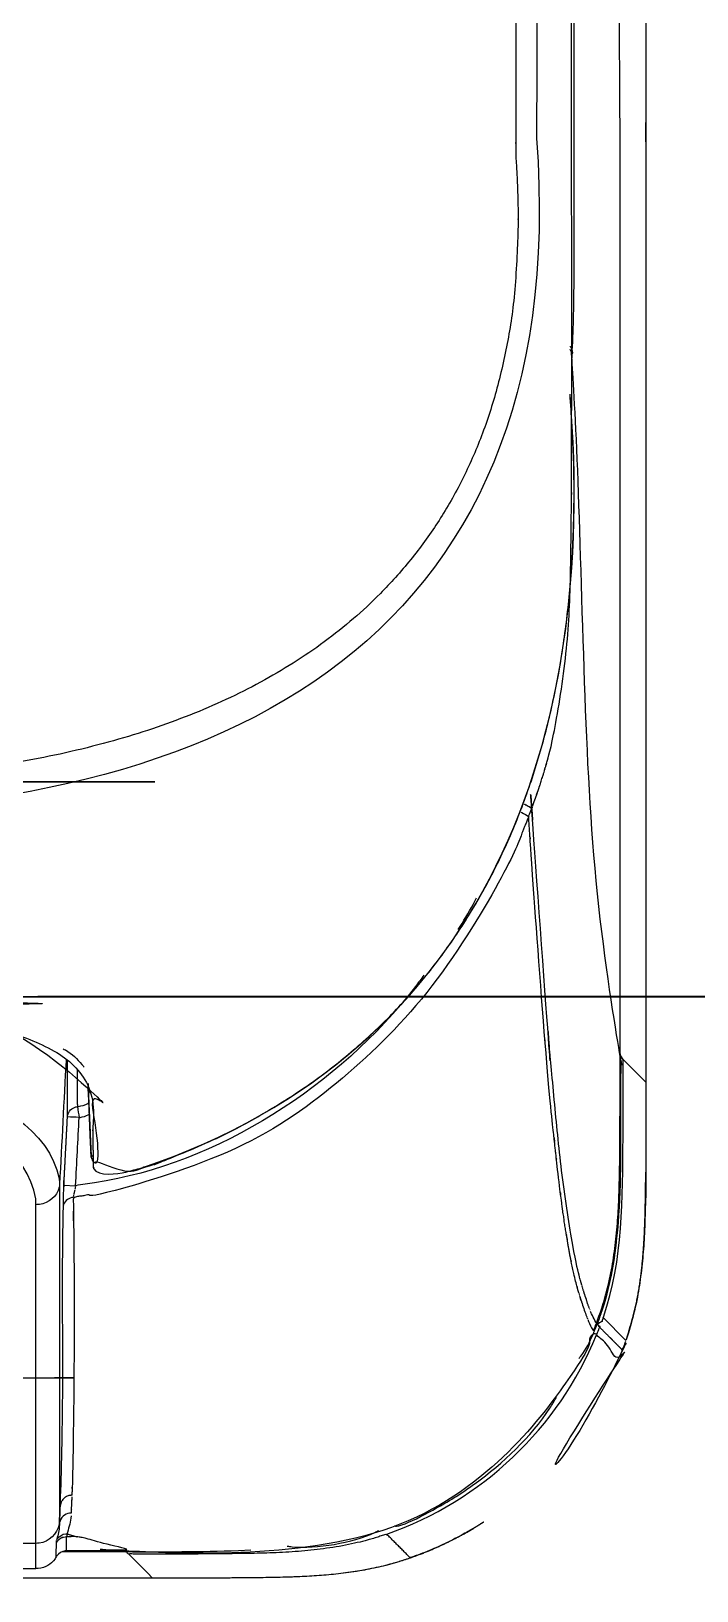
# Model space of a CAD drawing. Header units: millimetres. Extents: x 1291 to 5660, y 748 to 2981.
# Drawn here: x 3750.6 to 3778.9, y 1831.1 to 1897.3 of the extents above; entities that cross this region are included whole.
import ezdxf

# ---------------------------------------------------------------- set-up
doc = ezdxf.new("R2010")
doc.units = ezdxf.units.MM

msp = doc.modelspace()

# ---------------------------------------------------------------- linework, layer by layer
msp.add_line((3751.672, 1832.506), (3751.68, 1833.198))
for points in [[(3773.493, 1914.669), (3773.564, 1914.669), (3773.592, 1914.582), (3773.493, 1914.503), (3773.561, 1914.653), (3773.592, 1914.558), (3773.6, 1914.522, -0.013084), (3773.647, 1911.578), (3773.651, 1911.084), (3773.651, 1887.094), (3773.647, 1886.6, -0.013084), (3773.564, 1883.506), (3773.592, 1883.625), (3773.592, 1883.597)], [(3768.74, 1859.132), (3768.823, 1859.267, 0.022545), (3769.447, 1860.338), (3769.518, 1860.476)], [(3754.612, 1832.728, 0.009279), (3759.406, 1832.771), (3759.939, 1832.799)]]:
    msp.add_lwpolyline(points, format="xyb")
for points in [[(3772.419, 1854.446), (3772.426, 1854.414), (3772.426, 1854.355), (3772.43, 1854.351)], [(3776.71, 1852.656), (3775.746, 1853.624), (3775.651, 1853.77), (3775.639, 1853.79)], [(3753.024, 1852.407), (3753.028, 1852.403)], [(3753.186, 1849.399), (3753.182, 1849.403), (3753.178, 1849.415), (3753.178, 1849.439)], [(3753.194, 1849.372), (3753.186, 1849.38)], [(3753.202, 1849.356), (3753.194, 1849.364)], [(3753.237, 1849.072), (3753.241, 1849.06), (3753.241, 1849.02), (3753.249, 1849.012)], [(3753.261, 1849.028), (3753.253, 1848.992)], [(3751.996, 1848.285), (3752.494, 1848.261), (3752.49, 1848.25), (3752.49, 1848.234), (3752.483, 1848.226)], [(3752.407, 1847.815), (3752.404, 1847.807)], [(3752.415, 1847.854), (3752.411, 1847.843), (3752.411, 1847.835), (3752.407, 1847.823)], [(3752.459, 1848.092), (3752.431, 1847.965), (3752.427, 1847.949), (3752.423, 1847.937), (3752.423, 1847.902), (3752.415, 1847.886)], [(3752.451, 1848.06), (3752.447, 1848.04), (3752.447, 1848.028), (3752.439, 1848.009)], [(3752.479, 1848.178), (3752.475, 1848.167), (3752.471, 1848.151), (3752.471, 1848.139), (3752.463, 1848.123)], [(3752.483, 1848.214), (3752.479, 1848.198)], [(3773.142, 1847.503), (3773.146, 1847.503)], [(3773.146, 1847.483), (3773.15, 1847.479)], [(3773.995, 1844.041), (3773.991, 1844.049), (3773.991, 1844.053)], [(3774.003, 1844.021), (3773.999, 1844.029)], [(3774.015, 1843.978), (3774.011, 1843.982), (3774.011, 1843.994), (3774.003, 1843.998)], [(3774.023, 1843.958), (3774.019, 1843.962)], [(3774.027, 1843.938), (3774.023, 1843.95)], [(3774.035, 1843.911), (3774.027, 1843.923)], [(3774.039, 1843.887), (3774.035, 1843.899)], [(3773.865, 1843.697), (3773.873, 1843.689)], [(3773.881, 1843.666), (3773.881, 1843.642), (3773.885, 1843.638)], [(3773.885, 1843.626), (3773.892, 1843.622)], [(3773.892, 1843.606), (3773.896, 1843.602)], [(3773.896, 1843.587), (3773.904, 1843.575), (3773.908, 1843.567)], [(3774.189, 1842.717), (3774.197, 1842.713)], [(3774.197, 1842.698), (3774.201, 1842.694)], [(3774.201, 1842.69), (3774.205, 1842.686)], [(3774.205, 1842.682), (3774.209, 1842.682)], [(3774.244, 1842.579), (3774.248, 1842.575), (3774.256, 1842.551)], [(3774.327, 1843.029), (3774.323, 1843.033)], [(3774.343, 1842.986), (3774.339, 1842.99)], [(3774.351, 1842.974), (3774.347, 1842.982)], [(3774.888, 1842.634), (3774.892, 1842.642), (3774.896, 1842.646), (3774.896, 1842.658), (3774.904, 1842.662), (3775.868, 1841.694)], [(3752.328, 1834.925), (3752.321, 1834.881)], [(3752.313, 1834.53), (3752.309, 1834.506)], [(3752.107, 1832.755), (3752.107, 1833.36)], [(3752.155, 1833.482), (3752.159, 1833.478), (3752.166, 1833.474)], [(3752.17, 1833.474), (3752.174, 1833.47)], [(3751.672, 1833.154), (3751.676, 1833.162)], [(3751.676, 1833.166), (3751.68, 1833.178)], [(3751.68, 1833.198), (3751.688, 1833.206)], [(3751.945, 1832.728), (3754.612, 1832.728), (3754.624, 1832.716), (3754.636, 1832.708)], [(3754.652, 1832.696), (3754.668, 1832.688), (3754.684, 1832.676), (3754.695, 1832.664), (3754.715, 1832.652)], [(3754.723, 1832.645), (3754.731, 1832.633), (3754.743, 1832.625)]]:
    msp.add_lwpolyline(points)
for centre, radius, start, end in [((3771.55, 1863.858), 0.523, 53.9834, 64.08909), ((3773.414, 1843.296), 0.552, 11.00177, 23.48115), ((3760.734, 1847.631), 15.012, 289.33722, 337.66641)]:
    msp.add_arc(centre, radius, start, end)
for points, weights, knots in [([(3771.897, 1864.356), (3771.942, 1864.49), (3771.99, 1864.621), (3772.043, 1864.752), (3772.044, 1864.759), (3772.046, 1864.767), (3772.047, 1864.775), (3772.05, 1864.783), (3772.052, 1864.791), (3772.055, 1864.799), (3772.073, 1864.856), (3772.092, 1864.912), (3772.11, 1864.969), (3772.114, 1864.977), (3772.118, 1864.985), (3772.122, 1864.993), (3772.126, 1864.999), (3772.13, 1865.006), (3772.134, 1865.012), (3772.146, 1865.072), (3772.17, 1865.123), (3772.185, 1865.182), (3772.187, 1865.19), (3772.188, 1865.198), (3772.189, 1865.206), (3772.195, 1865.214), (3772.2, 1865.222), (3772.205, 1865.23), (3772.206, 1865.238), (3772.208, 1865.246), (3772.209, 1865.253), (3772.213, 1865.261), (3772.217, 1865.269), (3772.221, 1865.277), (3772.224, 1865.285), (3772.226, 1865.293), (3772.229, 1865.301), (3772.268, 1865.427), (3772.3, 1865.554), (3772.343, 1865.676), (3772.346, 1865.683), (3772.349, 1865.689), (3772.351, 1865.696), (3772.354, 1865.701), (3772.357, 1865.707), (3772.359, 1865.712), (3772.387, 1865.822), (3772.426, 1865.977), (3772.466, 1866.079), (3772.469, 1866.089), (3772.471, 1866.098), (3772.474, 1866.107), (3772.475, 1866.116), (3772.476, 1866.125), (3772.478, 1866.135), (3772.482, 1866.144), (3772.486, 1866.153), (3772.49, 1866.162), (3772.49, 1866.173), (3772.49, 1866.183), (3772.49, 1866.194), (3773.841, 1871.015), (3773.478, 1876.61), (3773.564, 1881.578), (3773.541, 1940.529), (3773.517, 1999.481), (3773.493, 2058.433), (3773.492, 2059.84), (3773.491, 2061.247), (3773.489, 2062.653), (3775.461, 2084.818), (3762.429, 2099.779), (3739.889, 2098.356), (3737.779, 2098.36), (3735.668, 2098.364), (3733.558, 2098.368), (3703.777, 2098.368), (3673.997, 2098.368), (3644.216, 2098.368), (3643.848, 2098.356), (3643.429, 2098.368), (3643.062, 2098.317), (3643.047, 2098.314), (3643.033, 2098.312), (3643.018, 2098.309)], [1, 0.999674155925, 0.999674155925, 1, 1, 1, 1, 1, 1, 1, 1, 1, 1, 1, 1, 1, 1, 1, 1, 1, 1, 1, 1, 1, 1, 1, 1, 1, 1, 1, 1, 1, 1, 1, 1, 1, 1, 1, 1, 1, 1, 1, 1, 1, 1, 1, 1, 1, 1, 1, 1, 1, 1, 1, 1, 1, 1, 1, 1, 1, 1, 1, 1, 1, 1, 1, 1, 1, 1, 1, 1, 1, 1, 1, 1, 1, 1, 1, 1, 1, 1, 1, 1, 1, 1], [0, 0, 0, 0, 0.062534, 0.062534, 0.062534, 1.062534, 1.062534, 1.062534, 2.062534, 2.062534, 2.062534, 3.062534, 3.062534, 3.062534, 4.062534, 4.062534, 4.062534, 5.062534, 5.062534, 5.062534, 6.062534, 6.062534, 6.062534, 7.062534, 7.062534, 7.062534, 8.062534, 8.062534, 8.062534, 9.062534, 9.062534, 9.062534, 10.062534, 10.062534, 10.062534, 11.062534, 11.062534, 11.062534, 12.062534, 12.062534, 12.062534, 13.062534, 13.062534, 13.062534, 14.062534, 14.062534, 14.062534, 15.062534, 15.062534, 15.062534, 16.062534, 16.062534, 16.062534, 17.062534, 17.062534, 17.062534, 18.062534, 18.062534, 18.062534, 19.062534, 19.062534, 19.062534, 20.062534, 20.062534, 20.062534, 21.062534, 21.062534, 21.062534, 22.062534, 22.062534, 22.062534, 23.062534, 23.062534, 23.062534, 24.062534, 24.062534, 24.062534, 25.062534, 25.062534, 25.062534, 26.062534, 26.062534, 26.062534, 27.062534, 27.062534, 27.062534, 27.062534]), ([(3738.438, 1865.439), (3756.584, 1865.087), (3772.703, 1871.082), (3771.186, 1891.966), (3771.188, 1894.539), (3771.191, 1897.112), (3771.194, 1899.684), (3771.194, 1951.553), (3771.194, 2003.422), (3771.194, 2055.291), (3771.188, 2058.015), (3771.183, 2060.739), (3771.178, 2063.463), (3772.545, 2083.182), (3757.438, 2095.669), (3738.521, 2094.867), (3737.739, 2094.874), (3736.957, 2094.88), (3736.174, 2094.887), (3735.472, 2094.891), (3734.77, 2094.895), (3734.068, 2094.899), (3484.071, 2095.206), (3234.073, 2095.204), (2984.076, 2094.895), (2983.808, 2094.892), (2983.541, 2094.889), (2983.274, 2094.887), (2982.179, 2094.875), (2981.084, 2094.863), (2979.99, 2094.851), (2979.729, 2094.846), (2979.468, 2094.841), (2979.207, 2094.835), (2970.79, 2094.721), (2964.48, 2093.018), (2957.884, 2087.592), (2957.651, 2087.387), (2957.418, 2087.181), (2957.185, 2086.976), (2956.96, 2086.765), (2956.734, 2086.554), (2956.509, 2086.343), (2948.361, 2078.092), (2948.159, 2071.473), (2948.25, 2060.361), (2948.25, 2004.986), (2948.25, 1949.61), (2948.25, 1894.235), (2947.823, 1879.337), (2950.728, 1871.205), (2967.265, 1866.617), (2967.518, 1866.561), (2967.771, 1866.506), (2968.024, 1866.451), (2968.029, 1866.449), (2968.035, 1866.448), (2968.04, 1866.447), (2968.047, 1866.447), (2968.053, 1866.447), (2968.06, 1866.447), (2968.944, 1866.259), (2969.834, 1866.109), (2970.731, 1865.996), (2970.976, 1865.967), (2971.221, 1865.938), (2971.466, 1865.909), (2974.868, 1865.55), (2978.318, 1865.475), (2981.732, 1865.427), (2981.989, 1865.425), (2982.246, 1865.422), (2982.503, 1865.419), (2982.76, 1865.418), (2983.017, 1865.417), (2983.274, 1865.415), (2983.314, 1865.414), (2983.355, 1865.413), (2983.396, 1865.412), (2983.562, 1865.412), (2983.728, 1865.412), (2983.894, 1865.412), (2983.936, 1865.41), (2983.978, 1865.409), (2984.02, 1865.408), (2984.144, 1865.408), (2984.268, 1865.408), (2984.392, 1865.408), (2984.434, 1865.406), (2984.476, 1865.405), (2984.518, 1865.404), (3234.657, 1865.404), (3484.795, 1865.404), (3734.933, 1865.404), (3734.973, 1865.405), (3735.012, 1865.406), (3735.052, 1865.408), (3735.177, 1865.408), (3735.302, 1865.408), (3735.427, 1865.408), (3735.468, 1865.409), (3735.509, 1865.41), (3735.55, 1865.412), (3735.714, 1865.412), (3735.879, 1865.412), (3736.044, 1865.412), (3736.087, 1865.413), (3736.131, 1865.414), (3736.174, 1865.415), (3736.929, 1865.423), (3737.684, 1865.431), (3738.438, 1865.439)], [1, 1, 1, 1, 1, 1, 1, 1, 1, 1, 1, 1, 1, 1, 1, 1, 1, 1, 1, 1, 1, 1, 0.999999493301, 0.999999493301, 1, 1, 1, 1, 1, 1, 1, 1, 1, 1, 1, 1, 1, 1, 1, 1, 1, 1, 1, 1, 1, 1, 1, 1, 1, 1, 1, 1, 1, 1, 1, 1, 1, 1, 1, 1, 1, 0.999399620829, 0.999399620829, 1, 1, 1, 1, 1, 1, 1, 1, 1, 1, 1, 1, 1, 1, 1, 1, 1, 1, 1, 1, 1, 1, 1, 1, 1, 1, 1, 1, 1, 1, 1, 1, 1, 1, 1, 1, 1, 1, 1, 1, 1, 1, 1, 1, 1, 1, 1, 1, 1], [0, 0, 0, 0, 1, 1, 1, 2, 2, 2, 3, 3, 3, 4, 4, 4, 5, 5, 5, 6, 6, 6, 7, 7, 7, 7.002466, 7.002466, 7.002466, 8.002466, 8.002466, 8.002466, 9.002466, 9.002466, 9.002466, 10.002466, 10.002466, 10.002466, 11.002466, 11.002466, 11.002466, 12.002466, 12.002466, 12.002466, 13.002466, 13.002466, 13.002466, 14.002466, 14.002466, 14.002466, 15.002466, 15.002466, 15.002466, 16.002466, 16.002466, 16.002466, 17.002466, 17.002466, 17.002466, 18.002466, 18.002466, 18.002466, 19.002466, 19.002466, 19.002466, 19.087352, 19.087352, 19.087352, 20.087352, 20.087352, 20.087352, 21.087352, 21.087352, 21.087352, 22.087352, 22.087352, 22.087352, 23.087352, 23.087352, 23.087352, 24.087352, 24.087352, 24.087352, 25.087352, 25.087352, 25.087352, 26.087352, 26.087352, 26.087352, 27.087352, 27.087352, 27.087352, 28.087352, 28.087352, 28.087352, 29.087352, 29.087352, 29.087352, 30.087352, 30.087352, 30.087352, 31.087352, 31.087352, 31.087352, 32.087352, 32.087352, 32.087352, 33.087352, 33.087352, 33.087352, 34.087352, 34.087352, 34.087352, 35.087352, 35.087352, 35.087352, 35.087352]), ([(3774.616, 1842.425), (3774.647, 1842.517), (3774.679, 1842.609), (3774.71, 1842.701), (3775.619, 1845.155), (3775.58, 1847.819), (3775.615, 1850.399), (3775.615, 1867.231), (3775.615, 1884.062), (3775.615, 1900.893), (3775.612, 1903.069), (3775.653, 1905.244), (3775.738, 1907.417), (3776.062, 1907.417), (3776.386, 1907.417), (3776.71, 1907.417), (3776.71, 1887.874), (3776.71, 1868.33), (3776.71, 1848.787), (3776.686, 1846.602), (3776.67, 1844.33), (3776.034, 1842.219), (3775.979, 1842.044), (3775.924, 1841.869), (3775.868, 1841.694), (3775.925, 1841.876), (3775.982, 1842.057), (3776.038, 1842.239), (3776.69, 1844.345), (3776.678, 1846.657), (3776.71, 1848.842)], [1, 1, 1, 1, 1, 1, 1, 1, 1, 1, 0.999861410934, 0.999861410934, 1, 1, 1, 1, 1, 1, 1, 1, 1, 1, 1, 1, 1, 1, 1, 1, 1, 1, 1], [0, 0, 0, 0, 1, 1, 1, 2, 2, 2, 3, 3, 3, 3.040781, 3.040781, 3.040781, 4.040781, 4.040781, 4.040781, 5.040781, 5.040781, 5.040781, 6.040781, 6.040781, 6.040781, 7.040781, 7.040781, 7.040781, 8.040781, 8.040781, 8.040781, 9.040781, 9.040781, 9.040781, 9.040781]), ([(2945.95, 1884.577), (2945.953, 1882.787), (2945.956, 1880.997), (2945.958, 1879.207), (2945.01, 1866.048), (2950.586, 1853.9), (2963.397, 1849.237), (2963.617, 1849.172), (2963.837, 1849.106), (2964.057, 1849.04), (2964.108, 1849.027), (2964.159, 1849.014), (2964.211, 1849), (2964.594, 1848.89), (2965.855, 1848.728), (2966.033, 1849.245), (2966.035, 1849.264), (2966.038, 1849.282), (2966.04, 1849.301), (2966.042, 1849.324), (2966.043, 1849.348), (2966.044, 1849.372), (2966.084, 1850.217), (2966.116, 1851.063), (2966.155, 1851.909), (2966.156, 1851.943), (2966.158, 1851.977), (2966.159, 1852.012), (2966.164, 1852.075), (2966.17, 1852.138), (2966.175, 1852.201), (2966.479, 1854.79), (2971.324, 1855.564), (2973.165, 1855.9), (2973.455, 1855.943), (2973.745, 1855.987), (2974.035, 1856.03), (2974.16, 1856.047), (2974.285, 1856.065), (2974.41, 1856.082), (2975.461, 1856.209), (2976.517, 1856.275), (2977.575, 1856.279), (2977.712, 1856.279), (2977.849, 1856.279), (2977.986, 1856.279), (2978.143, 1856.277), (2978.3, 1856.274), (2978.456, 1856.271), (2979.717, 1856.258), (2980.978, 1856.249), (2982.238, 1856.244), (3233.894, 1856.244), (3485.55, 1856.244), (3737.206, 1856.244), (3738.465, 1856.249), (3739.724, 1856.258), (3740.983, 1856.271), (3741.143, 1856.274), (3741.302, 1856.277), (3741.461, 1856.279), (3741.596, 1856.279), (3741.73, 1856.279), (3741.864, 1856.279), (3742.92, 1856.275), (3743.974, 1856.209), (3745.022, 1856.082), (3745.146, 1856.065), (3745.269, 1856.047), (3745.393, 1856.03), (3745.683, 1855.988), (3745.973, 1855.946), (3746.263, 1855.904), (3748.128, 1855.56), (3752.945, 1854.797), (3753.273, 1852.201), (3753.278, 1852.138), (3753.283, 1852.075), (3753.289, 1852.012), (3753.291, 1851.955), (3753.294, 1851.898), (3753.297, 1851.842), (3753.32, 1850.996), (3753.376, 1850.154), (3753.403, 1849.313), (3753.406, 1849.309), (3753.409, 1849.305), (3753.411, 1849.301), (3753.411, 1849.282), (3753.411, 1849.264), (3753.411, 1849.245), (3753.613, 1848.724), (3754.834, 1848.89), (3755.233, 1849), (3755.286, 1849.014), (3755.338, 1849.027), (3755.391, 1849.04), (3755.606, 1849.104), (3755.82, 1849.169), (3756.035, 1849.234), (3770.3, 1854.624), (3774.612, 1867.514), (3773.493, 1881.866)], [1, 1, 1, 1, 1, 1, 1, 1, 1, 1, 1, 1, 1, 1, 1, 1, 1, 1, 1, 1, 1, 1, 1, 1, 1, 1, 1, 1, 1, 1, 1, 1, 1, 1, 1, 1, 1, 1, 1, 1, 0.998881785137, 0.998881785137, 1, 1, 1, 1, 1, 1, 1, 0.999996748619, 0.999996748619, 1, 1, 1, 1, 0.999996717854, 0.999996717854, 1, 1, 1, 1, 1, 1, 1, 0.998867150315, 0.998867150315, 1, 1, 1, 1, 1, 1, 1, 1, 1, 1, 1, 1, 1, 1, 1, 1, 1, 1, 1, 1, 1, 1, 1, 1, 1, 1, 1, 1, 1, 1, 1, 1, 1, 1, 1, 1, 1], [0, 0, 0, 0, 1, 1, 1, 2, 2, 2, 3, 3, 3, 4, 4, 4, 5, 5, 5, 6, 6, 6, 7, 7, 7, 8, 8, 8, 9, 9, 9, 10, 10, 10, 11, 11, 11, 12, 12, 12, 13, 13, 13, 13.115855, 13.115855, 13.115855, 14.115855, 14.115855, 14.115855, 15.115855, 15.115855, 15.115855, 15.122101, 15.122101, 15.122101, 16.122101, 16.122101, 16.122101, 16.128377, 16.128377, 16.128377, 17.128377, 17.128377, 17.128377, 18.128377, 18.128377, 18.128377, 18.244988, 18.244988, 18.244988, 19.244988, 19.244988, 19.244988, 20.244988, 20.244988, 20.244988, 21.244988, 21.244988, 21.244988, 22.244988, 22.244988, 22.244988, 23.244988, 23.244988, 23.244988, 24.244988, 24.244988, 24.244988, 25.244988, 25.244988, 25.244988, 26.244988, 26.244988, 26.244988, 27.244988, 27.244988, 27.244988, 28.244988, 28.244988, 28.244988, 29.244988, 29.244988, 29.244988, 30.244988, 30.244988, 30.244988, 30.244988]), ([(3775.615, 1853.853), (3775.607, 1853.873), (3775.6, 1853.893), (3775.592, 1853.912), (3773.782, 1863.582), (3774.232, 1873.599), (3773.568, 1883.395), (3773.567, 1883.436), (3773.566, 1883.477), (3773.564, 1883.518), (3773.574, 1883.544), (3773.583, 1883.571), (3773.592, 1883.597), (3773.559, 1883.651), (3773.526, 1883.705), (3773.493, 1883.759), (3773.499, 1883.752), (3773.504, 1883.746), (3773.509, 1883.739), (3773.544, 1883.676), (3773.561, 1883.606), (3773.561, 1883.534), (3773.562, 1883.524), (3773.563, 1883.515), (3773.564, 1883.506)], [1, 1, 1, 1, 1, 1, 1, 1, 1, 1, 1, 1, 1, 1, 1, 1, 1, 1, 1, 0.978188252983, 0.978188252983, 1, 1, 1, 1], [0, 0, 0, 0, 1, 1, 1, 2, 2, 2, 3, 3, 3, 4, 4, 4, 5, 5, 5, 6, 6, 6, 6.513012, 6.513012, 6.513012, 7.513012, 7.513012, 7.513012, 7.513012]), ([(3773.987, 1844.057), (3773.975, 1844.096), (3773.964, 1844.136), (3773.952, 1844.175), (3773.928, 1844.262), (3773.904, 1844.349), (3773.881, 1844.436), (3773.161, 1847.53), (3772.928, 1850.968), (3772.612, 1854.126), (3772.6, 1854.263), (3772.588, 1854.4), (3772.577, 1854.537), (3772.575, 1854.545), (3772.574, 1854.552), (3772.573, 1854.56), (3772.318, 1857.638), (3772.092, 1860.717), (3771.897, 1863.799), (3771.886, 1863.959), (3771.876, 1864.118), (3771.865, 1864.277), (3771.86, 1864.266), (3771.855, 1864.254), (3771.849, 1864.242), (3771.863, 1864.272), (3771.876, 1864.302), (3771.889, 1864.333), (3771.886, 1864.322), (3771.884, 1864.312), (3771.881, 1864.301), (3771.876, 1864.293), (3771.871, 1864.285), (3771.865, 1864.277), (3771.864, 1864.277), (3771.863, 1864.277), (3771.861, 1864.277), (3771.86, 1864.279), (3771.859, 1864.28), (3771.857, 1864.281), (3771.826, 1864.301), (3771.794, 1864.321), (3771.763, 1864.341), (3771.757, 1864.343), (3771.752, 1864.346), (3771.747, 1864.349), (3771.699, 1864.376), (3771.65, 1864.401), (3771.601, 1864.424), (3771.595, 1864.429), (3771.59, 1864.434), (3771.585, 1864.439), (3771.576, 1864.443), (3771.566, 1864.447), (3771.557, 1864.451)], [1, 1, 1, 1, 1, 1, 1, 1, 1, 1, 1, 1, 1, 1, 1, 1, 0.999968858463, 0.999968858463, 1, 1, 1, 1, 1, 1, 1, 1, 1, 1, 1, 1, 1, 1, 1, 1, 1, 1, 1, 1, 1, 1, 1, 1, 1, 1, 1, 1, 0.999214507513, 0.999214507513, 1, 1, 1, 1, 1, 1, 1], [0, 0, 0, 0, 1, 1, 1, 2, 2, 2, 3, 3, 3, 4, 4, 4, 5, 5, 5, 5.019331, 5.019331, 5.019331, 6.019331, 6.019331, 6.019331, 7.019331, 7.019331, 7.019331, 8.019331, 8.019331, 8.019331, 9.019331, 9.019331, 9.019331, 10.019331, 10.019331, 10.019331, 11.019331, 11.019331, 11.019331, 12.019331, 12.019331, 12.019331, 13.019331, 13.019331, 13.019331, 14.019331, 14.019331, 14.019331, 14.116428, 14.116428, 14.116428, 15.116428, 15.116428, 15.116428, 16.116428, 16.116428, 16.116428, 16.116428]), ([(3773.865, 1843.709), (3773.864, 1843.712), (3773.862, 1843.714), (3773.861, 1843.717), (3773.861, 1843.72), (3773.861, 1843.722), (3773.861, 1843.725), (3773.849, 1843.766), (3773.837, 1843.807), (3773.825, 1843.847), (3773.813, 1843.89), (3773.802, 1843.932), (3773.79, 1843.974), (3773.695, 1844.322), (3773.613, 1844.674), (3773.545, 1845.029), (3773.533, 1845.09), (3773.521, 1845.15), (3773.509, 1845.211), (3773.496, 1845.274), (3773.483, 1845.337), (3773.47, 1845.4), (3773.459, 1845.466), (3773.449, 1845.532), (3773.438, 1845.598), (3773.425, 1845.665), (3773.412, 1845.732), (3773.399, 1845.8), (3773.389, 1845.871), (3773.38, 1845.942), (3773.371, 1846.013), (3773.358, 1846.085), (3773.345, 1846.158), (3773.331, 1846.23), (3773.318, 1846.305), (3773.305, 1846.38), (3773.292, 1846.456), (3773.279, 1846.535), (3773.265, 1846.614), (3773.252, 1846.693), (3773.243, 1846.773), (3773.234, 1846.853), (3773.225, 1846.934), (3773.211, 1847.017), (3773.198, 1847.1), (3773.185, 1847.183), (3773.173, 1847.268), (3773.161, 1847.354), (3773.15, 1847.439), (3773.146, 1847.486), (3773.142, 1847.532), (3773.138, 1847.578), (3773.135, 1847.583), (3773.132, 1847.588), (3773.13, 1847.594), (3773.122, 1847.685), (3773.11, 1847.776), (3773.094, 1847.866), (3773.09, 1847.89), (3773.086, 1847.914), (3773.082, 1847.937), (3773.08, 1847.965), (3773.077, 1847.993), (3773.074, 1848.02), (3773.032, 1848.391), (3772.987, 1848.761), (3772.94, 1849.131), (3772.928, 1849.245), (3772.916, 1849.36), (3772.905, 1849.475), (3772.89, 1849.604), (3772.876, 1849.733), (3772.861, 1849.862), (3772.845, 1850.005), (3772.829, 1850.149), (3772.814, 1850.293), (3772.672, 1851.644), (3772.544, 1852.997), (3772.43, 1854.351), (3772.197, 1857.225), (3771.987, 1860.1), (3771.798, 1862.977), (3771.786, 1863.137), (3771.774, 1863.296), (3771.763, 1863.455), (3771.753, 1863.615), (3771.744, 1863.774), (3771.735, 1863.934), (3771.631, 1863.679), (3771.527, 1863.425), (3771.423, 1863.171), (3768.265, 1855.639), (3761.484, 1849.158), (3753.218, 1847.89), (3752.945, 1847.85), (3752.672, 1847.811), (3752.4, 1847.771), (3752.402, 1847.461), (3752.405, 1847.15), (3752.407, 1846.839), (3752.456, 1843.046), (3752.438, 1839.254), (3752.352, 1835.462), (3752.346, 1835.349), (3752.339, 1835.236), (3752.332, 1835.122), (3752.31, 1835.12), (3752.288, 1835.117), (3752.265, 1835.114), (3752.076, 1835.106), (3751.87, 1834.905), (3751.85, 1834.719), (3751.845, 1834.695), (3751.84, 1834.672), (3751.834, 1834.648), (3751.845, 1834.886), (3751.856, 1835.125), (3751.866, 1835.363), (3752.036, 1839.659), (3751.866, 1843.974), (3751.993, 1848.261), (3751.994, 1848.269), (3751.995, 1848.277), (3751.996, 1848.285), (3752.047, 1849.251), (3752.097, 1850.216), (3752.147, 1851.182), (3752.147, 1851.981), (3752.147, 1852.781), (3752.147, 1853.58)], [1, 1, 1, 1, 1, 1, 1, 1, 1, 1, 1, 1, 1, 0.999504771731, 0.999504771731, 1, 1, 1, 1, 1, 1, 1, 1, 1, 1, 1, 1, 1, 1, 1, 1, 1, 1, 1, 1, 1, 1, 1, 1, 1, 1, 1, 1, 1, 1, 1, 1, 1, 1, 1, 1, 1, 1, 1, 1, 0.999391054784, 0.999391054784, 1, 1, 1, 1, 1, 1, 1, 0.999990773826, 0.999990773826, 1, 1, 1, 1, 1, 1, 1, 1, 1, 1, 0.999965771223, 0.999965771223, 1, 0.999980222886, 0.999980222886, 1, 1, 1, 1, 1, 1, 1, 1, 1, 1, 1, 1, 1, 1, 1, 1, 1, 1, 1, 0.999895412168, 0.999895412168, 1, 1, 1, 1, 1, 1, 1, 1, 1, 1, 1, 1, 1, 1, 1, 1, 1, 1, 1, 1, 1, 1, 1, 1, 1, 1, 1, 1], [0, 0, 0, 0, 1, 1, 1, 2, 2, 2, 3, 3, 3, 4, 4, 4, 4.077094, 4.077094, 4.077094, 5.077094, 5.077094, 5.077094, 6.077094, 6.077094, 6.077094, 7.077094, 7.077094, 7.077094, 8.077094, 8.077094, 8.077094, 9.077094, 9.077094, 9.077094, 10.077094, 10.077094, 10.077094, 11.077094, 11.077094, 11.077094, 12.077094, 12.077094, 12.077094, 13.077094, 13.077094, 13.077094, 14.077094, 14.077094, 14.077094, 15.077094, 15.077094, 15.077094, 16.077094, 16.077094, 16.077094, 17.077094, 17.077094, 17.077094, 17.162583, 17.162583, 17.162583, 18.162583, 18.162583, 18.162583, 19.162583, 19.162583, 19.162583, 19.173106, 19.173106, 19.173106, 20.173106, 20.173106, 20.173106, 21.173106, 21.173106, 21.173106, 22.173106, 22.173106, 22.173106, 22.193372, 22.193372, 22.193372, 22.208778, 22.208778, 22.208778, 23.208778, 23.208778, 23.208778, 24.208778, 24.208778, 24.208778, 25.208778, 25.208778, 25.208778, 26.208778, 26.208778, 26.208778, 27.208778, 27.208778, 27.208778, 28.208778, 28.208778, 28.208778, 28.244205, 28.244205, 28.244205, 29.244205, 29.244205, 29.244205, 30.244205, 30.244205, 30.244205, 31.244205, 31.244205, 31.244205, 32.244205, 32.244205, 32.244205, 33.244205, 33.244205, 33.244205, 34.244205, 34.244205, 34.244205, 35.244205, 35.244205, 35.244205, 36.244205, 36.244205, 36.244205, 37.244205, 37.244205, 37.244205, 37.244205]), ([(3736.478, 1856.244), (3736.949, 1856.246), (3737.419, 1856.249), (3737.889, 1856.252), (3738.126, 1856.252), (3738.363, 1856.252), (3738.6, 1856.252), (3738.835, 1856.253), (3739.069, 1856.254), (3739.304, 1856.256), (3739.54, 1856.258), (3739.775, 1856.261), (3740.011, 1856.263), (3740.164, 1856.263), (3740.317, 1856.263), (3740.47, 1856.263), (3742.976, 1856.249), (3745.462, 1855.931), (3747.891, 1855.315), (3748.001, 1855.285), (3748.112, 1855.254), (3748.223, 1855.224), (3748.238, 1855.22), (3748.254, 1855.216), (3748.27, 1855.212), (3748.369, 1855.173), (3748.476, 1855.157), (3748.574, 1855.118), (3748.586, 1855.114), (3748.598, 1855.11), (3748.61, 1855.106), (3748.891, 1855.027), (3749.171, 1854.948), (3749.452, 1854.869), (3751.542, 1854.145), (3753.526, 1853.363), (3753.225, 1850.783), (3753.229, 1850.217), (3753.233, 1849.652), (3753.237, 1849.087)], [1, 1, 1, 1, 1, 1, 1, 1, 1, 1, 1, 1, 1, 1, 1, 1, 0.995100276807, 0.995100276807, 1, 1, 1, 1, 1, 1, 1, 1, 1, 1, 1, 1, 1, 1, 1, 1, 1, 1, 1, 1, 1, 1], [0, 0, 0, 0, 1, 1, 1, 2, 2, 2, 3, 3, 3, 4, 4, 4, 5, 5, 5, 5.242629, 5.242629, 5.242629, 6.242629, 6.242629, 6.242629, 7.242629, 7.242629, 7.242629, 8.242629, 8.242629, 8.242629, 9.242629, 9.242629, 9.242629, 10.242629, 10.242629, 10.242629, 11.242629, 11.242629, 11.242629, 12.242629, 12.242629, 12.242629, 12.242629]), ([(3753.028, 1852.391), (3753.032, 1852.297), (3753.036, 1852.204), (3753.04, 1852.11), (3753.071, 1851.395), (3753.103, 1850.68), (3753.135, 1849.965), (3753.139, 1849.882), (3753.142, 1849.799), (3753.146, 1849.716), (3753.145, 1849.739), (3753.144, 1849.763), (3753.142, 1849.787), (3753.107, 1850.63), (3753.071, 1851.473), (3753.032, 1852.316), (3753.03, 1852.341), (3753.029, 1852.366), (3753.028, 1852.391), (3753.028, 1852.419), (3753.028, 1852.446), (3753.028, 1852.474), (3753.027, 1852.473), (3753.025, 1852.471), (3753.024, 1852.47)], [1, 1, 1, 1, 1, 1, 1, 1, 1, 1, 1, 1, 1, 0.999998332046, 0.999998332046, 1, 1, 1, 1, 1, 1, 1, 1, 1, 1], [0, 0, 0, 0, 1, 1, 1, 2, 2, 2, 3, 3, 3, 4, 4, 4, 4.004474, 4.004474, 4.004474, 5.004474, 5.004474, 5.004474, 6.004474, 6.004474, 6.004474, 7.004474, 7.004474, 7.004474, 7.004474]), ([(3774.888, 1842.63), (3774.887, 1842.628), (3774.886, 1842.625), (3774.884, 1842.622), (3774.884, 1842.618), (3774.884, 1842.615), (3774.884, 1842.611), (3774.883, 1842.608), (3774.882, 1842.605), (3774.88, 1842.603), (3774.876, 1842.592), (3774.872, 1842.582), (3774.869, 1842.571), (3774.863, 1842.558), (3774.858, 1842.545), (3774.853, 1842.532), (3774.85, 1842.521), (3774.847, 1842.51), (3774.845, 1842.5), (3774.774, 1842.457), (3774.704, 1842.412), (3774.635, 1842.366), (3774.641, 1842.377), (3774.646, 1842.389), (3774.651, 1842.401), (3774.654, 1842.396), (3774.656, 1842.391), (3774.659, 1842.385), (3774.689, 1842.341), (3774.72, 1842.296), (3774.75, 1842.251), (3774.745, 1842.24), (3774.739, 1842.23), (3774.734, 1842.219), (3774.745, 1842.242), (3774.755, 1842.264), (3774.766, 1842.287), (3774.761, 1842.275), (3774.755, 1842.263), (3774.75, 1842.251), (3775.073, 1841.928), (3775.395, 1841.606), (3775.718, 1841.283), (3775.714, 1841.272), (3775.71, 1841.262), (3775.706, 1841.251), (3775.722, 1841.291), (3775.738, 1841.33), (3775.754, 1841.37), (3775.723, 1841.292), (3775.693, 1841.214), (3775.663, 1841.137), (3774.513, 1838.171), (3772.503, 1835.707), (3769.83, 1833.984), (3772.304, 1835.58), (3774.217, 1837.819), (3775.406, 1840.512), (3775.468, 1840.661), (3775.53, 1840.81), (3775.592, 1840.959), (3775.268, 1841.282), (3774.944, 1841.604), (3774.62, 1841.927), (3774.625, 1841.937), (3774.63, 1841.948), (3774.635, 1841.959), (3774.597, 1841.998), (3774.558, 1842.037), (3774.521, 1842.077), (3774.41, 1841.858), (3774.299, 1841.64), (3774.189, 1841.421), (3769.684, 1832.901), (3763.306, 1832.431), (3754.569, 1832.755), (3754.531, 1832.775), (3754.493, 1832.795), (3754.454, 1832.814), (3753.953, 1833.052), (3753.407, 1833.174), (3752.866, 1833.297), (3752.772, 1833.318), (3752.679, 1833.339), (3752.585, 1833.36), (3752.409, 1833.359), (3752.232, 1833.357), (3752.056, 1833.356), (3751.917, 1833.34), (3751.787, 1833.261), (3751.7, 1833.15), (3751.691, 1833.136), (3751.682, 1833.121), (3751.672, 1833.107)], [1, 1, 1, 1, 1, 1, 1, 1, 1, 1, 1, 1, 1, 1, 1, 1, 1, 1, 1, 0.999716408271, 0.999716408271, 1, 1, 1, 1, 1, 1, 1, 1, 1, 1, 1, 1, 1, 1, 1, 1, 1, 1, 1, 1, 1, 1, 1, 1, 1, 1, 1, 1, 1, 1, 1, 0.96735157052, 0.96735157052, 1, 0.971963682758, 0.971963682758, 1, 1, 1, 1, 1, 1, 1, 1, 1, 1, 0.999937457979, 0.999937457979, 1, 1, 1, 1, 1, 1, 1, 1, 1, 1, 1, 1, 1, 1, 1, 1, 1, 1, 1, 1, 1, 1, 1, 1, 1], [0, 0, 0, 0, 1, 1, 1, 2, 2, 2, 3, 3, 3, 4, 4, 4, 5, 5, 5, 6, 6, 6, 6.058338, 6.058338, 6.058338, 7.058338, 7.058338, 7.058338, 8.058338, 8.058338, 8.058338, 9.058338, 9.058338, 9.058338, 10.058338, 10.058338, 10.058338, 11.058338, 11.058338, 11.058338, 12.058338, 12.058338, 12.058338, 13.058338, 13.058338, 13.058338, 14.058338, 14.058338, 14.058338, 15.058338, 15.058338, 15.058338, 16.058338, 16.058338, 16.058338, 16.686845, 16.686845, 16.686845, 17.268928, 17.268928, 17.268928, 18.268928, 18.268928, 18.268928, 19.268928, 19.268928, 19.268928, 20.268928, 20.268928, 20.268928, 20.296324, 20.296324, 20.296324, 21.296324, 21.296324, 21.296324, 22.296324, 22.296324, 22.296324, 23.296324, 23.296324, 23.296324, 24.296324, 24.296324, 24.296324, 25.296324, 25.296324, 25.296324, 26.296324, 26.296324, 26.296324, 27.296324, 27.296324, 27.296324, 28.296324, 28.296324, 28.296324, 28.296324]), ([(3749.764, 1840.591), (3749.803, 1840.473), (3749.882, 1840.406), (3750.001, 1840.37), (3750.013, 1840.37), (3750.025, 1840.37), (3750.036, 1840.37), (3750.034, 1840.366), (3750.031, 1840.362), (3750.029, 1840.358), (3750.025, 1840.356), (3750.021, 1840.353), (3750.017, 1840.35), (3749.977, 1840.283), (3749.744, 1840.208), (3749.669, 1840.192), (3749.661, 1840.19), (3749.653, 1840.187), (3749.645, 1840.184), (3749.632, 1840.182), (3749.619, 1840.179), (3749.606, 1840.176), (3749.393, 1840.129), (3749.176, 1840.104), (3748.958, 1840.101), (3748.942, 1840.1), (3748.926, 1840.099), (3748.91, 1840.097), (3714.514, 1840.097), (3680.118, 1840.097), (3645.721, 1840.097), (3645.721, 1840.187), (3645.721, 1840.276), (3645.721, 1840.366), (3645.724, 1840.402), (3645.727, 1840.437), (3645.729, 1840.473), (3645.729, 1840.564), (3645.729, 1840.655), (3645.729, 1840.745)], [1, 1, 1, 1, 1, 1, 1, 1, 1, 1, 1, 1, 1, 1, 1, 1, 1, 1, 1, 1, 1, 1, 0.996583515563, 0.996583515563, 1, 1, 1, 1, 1, 1, 1, 1, 1, 1, 1, 1, 1, 1, 1, 1], [0, 0, 0, 0, 1, 1, 1, 2, 2, 2, 3, 3, 3, 4, 4, 4, 5, 5, 5, 6, 6, 6, 7, 7, 7, 7.202566, 7.202566, 7.202566, 8.202566, 8.202566, 8.202566, 9.202566, 9.202566, 9.202566, 10.202566, 10.202566, 10.202566, 11.202566, 11.202566, 11.202566, 12.202566, 12.202566, 12.202566, 12.202566]), ([(3769.83, 1833.984), (3769.685, 1833.895), (3769.54, 1833.805), (3769.396, 1833.715), (3769.309, 1833.665), (3769.222, 1833.615), (3769.135, 1833.565), (3768.447, 1833.173), (3767.728, 1832.839), (3766.985, 1832.566), (3766.893, 1832.531), (3766.801, 1832.497), (3766.708, 1832.463), (3766.374, 1832.797), (3766.039, 1833.132), (3765.705, 1833.467), (3765.487, 1833.398), (3765.27, 1833.33), (3765.053, 1833.261), (3762.67, 1832.581), (3760.121, 1832.66), (3757.663, 1832.625), (3756.69, 1832.625), (3755.716, 1832.625), (3754.743, 1832.625), (3755.079, 1832.29), (3755.415, 1831.956), (3755.751, 1831.621)], [1, 1, 1, 1, 1, 1, 1, 0.997720226373, 0.997720226373, 1, 1, 1, 1, 1, 1, 1, 1, 1, 1, 1, 1, 1, 1, 1, 1, 1, 1, 1], [0, 0, 0, 0, 1, 1, 1, 2, 2, 2, 2.165448, 2.165448, 2.165448, 3.165448, 3.165448, 3.165448, 4.165448, 4.165448, 4.165448, 5.165448, 5.165448, 5.165448, 6.165448, 6.165448, 6.165448, 7.165448, 7.165448, 7.165448, 8.165448, 8.165448, 8.165448, 8.165448]), ([(3759.022, 1831.621), (3761.413, 1831.649), (3763.851, 1831.605), (3766.167, 1832.289), (3766.347, 1832.347), (3766.528, 1832.405), (3766.708, 1832.463), (3766.897, 1832.533), (3767.085, 1832.602), (3767.273, 1832.672), (3767.914, 1832.93), (3768.536, 1833.228), (3769.139, 1833.565), (3769.224, 1833.615), (3769.31, 1833.665), (3769.396, 1833.715)], [1, 1, 1, 1, 1, 1, 1, 1, 1, 1, 0.998632490397, 0.998632490397, 1, 1, 1, 1], [0, 0, 0, 0, 1, 1, 1, 2, 2, 2, 3, 3, 3, 3.128124, 3.128124, 3.128124, 4.128124, 4.128124, 4.128124, 4.128124])]:
    msp.add_rational_spline(points, weights, degree=3, knots=knots)
for points, knots in [([(3772.087, 1899.684), (3772.081, 1897.367), (3772.076, 1895.05), (3772.071, 1892.733), (3773.691, 1870.849), (3758.003, 1863.712), (3738.415, 1864.1), (3737.669, 1864.092), (3736.924, 1864.084), (3736.178, 1864.076), (3736.096, 1864.076), (3736.015, 1864.076), (3735.933, 1864.076), (3735.891, 1864.075), (3735.849, 1864.073), (3735.807, 1864.072), (3735.555, 1864.072), (3735.303, 1864.072), (3735.052, 1864.072), (3735.012, 1864.071), (3734.973, 1864.069), (3734.933, 1864.068), (3484.795, 1864.068), (3234.657, 1864.068), (2984.518, 1864.068), (2984.476, 1864.069), (2984.434, 1864.071), (2984.392, 1864.072), (2984.14, 1864.072), (2983.889, 1864.072), (2983.637, 1864.072), (2983.596, 1864.073), (2983.555, 1864.075), (2983.515, 1864.076), (2983.43, 1864.076), (2983.346, 1864.076), (2983.262, 1864.076), (2981.979, 1864.093), (2980.696, 1864.11), (2979.413, 1864.127), (2958.121, 1864.238), (2945.271, 1872.841), (2947.361, 1895.393), (2947.36, 1896.823), (2947.358, 1898.254), (2947.357, 1899.684)], [0, 0, 0, 0, 1, 1, 1, 2, 2, 2, 3, 3, 3, 4, 4, 4, 5, 5, 5, 6, 6, 6, 7, 7, 7, 8, 8, 8, 9, 9, 9, 10, 10, 10, 11, 11, 11, 12, 12, 12, 13, 13, 13, 14, 14, 14, 15, 15, 15, 15]), ([(3773.493, 1883.893), (3773.5, 1883.885), (3773.507, 1883.877), (3773.513, 1883.87), (3773.564, 1883.798), (3773.58, 1883.708), (3773.592, 1883.625)], [0, 0, 0, 0, 1, 1, 1, 2, 2, 2, 2]), ([(3753.249, 1849), (3753.25, 1848.998), (3753.252, 1848.995), (3753.253, 1848.992), (3753.256, 1848.989), (3753.258, 1848.985), (3753.261, 1848.981), (3753.443, 1848.653), (3754.296, 1848.755), (3754.609, 1848.834), (3754.614, 1848.836), (3754.619, 1848.837), (3754.624, 1848.838), (3754.85, 1848.898), (3755.075, 1848.957), (3755.3, 1849.016), (3769.969, 1853.956), (3774.691, 1867.3), (3773.493, 1881.842)], [0, 0, 0, 0, 1, 1, 1, 2, 2, 2, 3, 3, 3, 4, 4, 4, 5, 5, 5, 6, 6, 6, 6]), ([(3771.415, 1864.119), (3771.425, 1864.113), (3771.436, 1864.106), (3771.446, 1864.1), (3771.514, 1864.064), (3771.68, 1863.981), (3771.731, 1863.934), (3771.732, 1863.934), (3771.734, 1863.934), (3771.735, 1863.934), (3771.739, 1863.945), (3771.743, 1863.957), (3771.747, 1863.969), (3771.782, 1864.064), (3771.822, 1864.139), (3771.849, 1864.242)], [0, 0, 0, 0, 1, 1, 1, 2, 2, 2, 3, 3, 3, 4, 4, 4, 5, 5, 5, 5]), ([(3767.289, 1857.196), (3767.168, 1857.035), (3767.047, 1856.875), (3766.926, 1856.714), (3763.701, 1852.537), (3758.556, 1849.178), (3753.301, 1848.384), (3753.032, 1848.343), (3752.763, 1848.302), (3752.494, 1848.261), (3752.544, 1849.227), (3752.594, 1850.192), (3752.645, 1851.158), (3752.479, 1851.166), (3752.313, 1851.174), (3752.147, 1851.182), (3752.149, 1851.201), (3752.152, 1851.221), (3752.155, 1851.241), (3752.186, 1851.419), (3752.336, 1851.565), (3752.506, 1851.605), (3752.527, 1851.608), (3752.548, 1851.612), (3752.569, 1851.616), (3752.594, 1851.464), (3752.62, 1851.311), (3752.645, 1851.158), (3752.66, 1851.159), (3752.676, 1851.161), (3752.692, 1851.162), (3752.791, 1851.186), (3752.953, 1851.213), (3753.032, 1851.273), (3753.046, 1851.28), (3753.061, 1851.288), (3753.075, 1851.296)], [0, 0, 0, 0, 1, 1, 1, 2, 2, 2, 3, 3, 3, 4, 4, 4, 5, 5, 5, 6, 6, 6, 7, 7, 7, 8, 8, 8, 9, 9, 9, 10, 10, 10, 11, 11, 11, 12, 12, 12, 12]), ([(3642.295, 1854.11), (3674.448, 1854.11), (3706.601, 1854.11), (3738.755, 1854.11), (3738.976, 1854.107), (3739.197, 1854.105), (3739.418, 1854.102), (3742.71, 1854.161), (3750.997, 1852.581), (3751.795, 1848.57), (3751.8, 1848.487), (3751.805, 1848.404), (3751.811, 1848.321), (3751.805, 1848.279), (3751.8, 1848.236), (3751.795, 1848.194), (3751.704, 1847.799), (3751.348, 1847.511), (3750.957, 1847.467), (3750.908, 1847.463), (3750.86, 1847.459), (3750.811, 1847.455)], [0, 0, 0, 0, 1, 1, 1, 2, 2, 2, 3, 3, 3, 4, 4, 4, 5, 5, 5, 6, 6, 6, 7, 7, 7, 7]), ([(3751.961, 1854.07), (3751.994, 1854.055), (3752.027, 1854.039), (3752.06, 1854.023), (3752.368, 1853.857), (3752.542, 1853.655), (3752.763, 1853.399), (3752.793, 1853.362), (3752.824, 1853.325), (3752.854, 1853.288)], [0, 0, 0, 0, 1, 1, 1, 2, 2, 2, 3, 3, 3, 3]), ([(2993.927, 1853.276), (2989.514, 1853.276), (2985.102, 1853.276), (2980.689, 1853.276), (2980.48, 1853.273), (2980.27, 1853.271), (2980.061, 1853.268), (2976.82, 1853.323), (2969.297, 1851.636), (2968.649, 1847.704), (2968.645, 1847.621), (2968.641, 1847.538), (2968.637, 1847.455), (2968.637, 1842.305), (2968.637, 1837.155), (2968.637, 1832.004), (3229.36, 1832.004), (3490.084, 1832.004), (3750.807, 1832.004), (3750.807, 1832.883), (3750.807, 1833.762), (3750.807, 1834.64), (3750.808, 1834.719), (3750.81, 1834.798), (3750.811, 1834.877), (3750.811, 1839.07), (3750.811, 1843.263), (3750.811, 1847.455), (3750.807, 1847.54), (3750.803, 1847.624), (3750.799, 1847.708), (3750.119, 1851.652), (3742.635, 1853.32), (3739.383, 1853.268), (3739.173, 1853.271), (3738.964, 1853.273), (3738.755, 1853.276), (3706.607, 1853.276), (3674.459, 1853.276), (3642.311, 1853.276)], [0, 0, 0, 0, 1, 1, 1, 2, 2, 2, 3, 3, 3, 4, 4, 4, 5, 5, 5, 6, 6, 6, 7, 7, 7, 8, 8, 8, 9, 9, 9, 10, 10, 10, 11, 11, 11, 12, 12, 12, 13, 13, 13, 13]), ([(3752.091, 1853.628), (3751.998, 1851.859), (3751.904, 1850.09), (3751.811, 1848.321), (3751.811, 1846.683), (3751.811, 1845.046), (3751.811, 1843.409), (3751.809, 1843.052), (3751.808, 1842.695), (3751.807, 1842.338), (3751.807, 1839.523), (3751.807, 1836.708), (3751.807, 1833.893), (3751.808, 1833.916), (3751.809, 1833.938), (3751.811, 1833.96), (3751.819, 1834.166), (3751.819, 1834.36), (3751.834, 1834.565)], [0, 0, 0, 0, 1, 1, 1, 2, 2, 2, 3, 3, 3, 4, 4, 4, 5, 5, 5, 6, 6, 6, 6]), ([(3752.554, 1853.205), (3752.554, 1853.097), (3752.554, 1852.989), (3752.554, 1852.881), (3752.556, 1852.827), (3752.559, 1852.773), (3752.562, 1852.719), (3752.562, 1852.508), (3752.562, 1852.297), (3752.562, 1852.087), (3752.563, 1852.034), (3752.564, 1851.981), (3752.566, 1851.929), (3752.566, 1851.877), (3752.566, 1851.826), (3752.566, 1851.774), (3752.567, 1851.722), (3752.568, 1851.669), (3752.569, 1851.616), (3752.585, 1851.62), (3752.601, 1851.624), (3752.617, 1851.628), (3752.735, 1851.644), (3752.909, 1851.687), (3753.008, 1851.747), (3753.024, 1851.756), (3753.04, 1851.765), (3753.056, 1851.774)], [0, 0, 0, 0, 1, 1, 1, 2, 2, 2, 3, 3, 3, 4, 4, 4, 5, 5, 5, 6, 6, 6, 7, 7, 7, 8, 8, 8, 9, 9, 9, 9]), ([(3774.908, 1842.686), (3775.762, 1845.116), (3775.71, 1847.748), (3775.746, 1850.293), (3775.746, 1851.403), (3775.746, 1852.513), (3775.746, 1853.624), (3775.71, 1853.658), (3775.675, 1853.692), (3775.639, 1853.727), (3775.64, 1853.538), (3775.642, 1853.35), (3775.643, 1853.161), (3775.592, 1849.893), (3775.864, 1846.076), (3774.845, 1842.954), (3774.78, 1842.77), (3774.716, 1842.586), (3774.651, 1842.401)], [0, 0, 0, 0, 1, 1, 1, 2, 2, 2, 3, 3, 3, 4, 4, 4, 5, 5, 5, 6, 6, 6, 6]), ([(3753.139, 1852.181), (3753.133, 1852.187), (3753.128, 1852.192), (3753.123, 1852.197), (3753.083, 1852.225), (3753.032, 1852.32), (3753.028, 1852.367)], [0, 0, 0, 0, 1, 1, 1, 2, 2, 2, 2]), ([(3753.146, 1849.633), (3753.145, 1849.648), (3753.144, 1849.664), (3753.142, 1849.68), (3753.144, 1849.673), (3753.145, 1849.667), (3753.146, 1849.66), (3753.146, 1849.619), (3753.146, 1849.579), (3753.146, 1849.538), (3753.17, 1849.527), (3753.194, 1849.517), (3753.218, 1849.506), (3753.186, 1849.53), (3753.146, 1849.617), (3753.146, 1849.656)], [0, 0, 0, 0, 1, 1, 1, 2, 2, 2, 3, 3, 3, 4, 4, 4, 5, 5, 5, 5]), ([(3753.233, 1849.36), (3753.228, 1849.364), (3753.223, 1849.368), (3753.218, 1849.372), (3753.198, 1849.407), (3753.15, 1849.479), (3753.154, 1849.518), (3753.152, 1849.525), (3753.149, 1849.531), (3753.146, 1849.538)], [0, 0, 0, 0, 1, 1, 1, 2, 2, 2, 3, 3, 3, 3]), ([(3753.194, 1849.36), (3753.196, 1849.355), (3753.199, 1849.349), (3753.202, 1849.344), (3753.202, 1849.343), (3753.202, 1849.342), (3753.202, 1849.34), (3753.214, 1849.328), (3753.221, 1849.309), (3753.229, 1849.297), (3753.231, 1849.294), (3753.232, 1849.291), (3753.233, 1849.289)], [0, 0, 0, 0, 1, 1, 1, 2, 2, 2, 3, 3, 3, 4, 4, 4, 4]), ([(3752.4, 1847.771), (3752.376, 1847.767), (3752.352, 1847.764), (3752.328, 1847.76), (3752.147, 1847.704), (3752, 1847.586), (3751.969, 1847.388), (3751.966, 1847.368), (3751.964, 1847.349), (3751.961, 1847.329)], [0, 0, 0, 0, 1, 1, 1, 2, 2, 2, 3, 3, 3, 3]), ([(3774.319, 1843.045), (3774.318, 1843.047), (3774.317, 1843.048), (3774.315, 1843.049), (3774.315, 1843.051), (3774.315, 1843.052), (3774.315, 1843.053), (3774.309, 1843.069), (3774.302, 1843.085), (3774.296, 1843.101), (3774.289, 1843.118), (3774.282, 1843.135), (3774.276, 1843.152), (3774.269, 1843.168), (3774.263, 1843.184), (3774.256, 1843.199), (3774.251, 1843.217), (3774.245, 1843.234), (3774.24, 1843.251), (3774.235, 1843.269), (3774.23, 1843.288), (3774.224, 1843.306), (3774.219, 1843.322), (3774.214, 1843.338), (3774.209, 1843.353), (3774.173, 1843.448), (3774.149, 1843.539), (3774.118, 1843.638), (3774.114, 1843.646), (3774.11, 1843.654), (3774.106, 1843.662), (3774.102, 1843.671), (3774.098, 1843.68), (3774.094, 1843.689), (3774.093, 1843.697), (3774.091, 1843.705), (3774.09, 1843.713), (3774.087, 1843.722), (3774.085, 1843.732), (3774.082, 1843.741), (3774.066, 1843.8), (3774.058, 1843.804), (3774.043, 1843.875)], [0, 0, 0, 0, 1, 1, 1, 2, 2, 2, 3, 3, 3, 4, 4, 4, 5, 5, 5, 6, 6, 6, 7, 7, 7, 8, 8, 8, 9, 9, 9, 10, 10, 10, 11, 11, 11, 12, 12, 12, 13, 13, 13, 14, 14, 14, 14]), ([(3773.908, 1843.551), (3773.911, 1843.547), (3773.914, 1843.543), (3773.916, 1843.539), (3773.916, 1843.535), (3773.916, 1843.531), (3773.916, 1843.527), (3773.929, 1843.485), (3773.943, 1843.443), (3773.956, 1843.401), (3773.958, 1843.394), (3773.961, 1843.388), (3773.964, 1843.381), (3773.966, 1843.372), (3773.969, 1843.363), (3773.972, 1843.353), (3773.974, 1843.346), (3773.977, 1843.338), (3773.979, 1843.33), (3774.039, 1843.136), (3774.102, 1842.962), (3774.165, 1842.773), (3774.173, 1842.757), (3774.181, 1842.741), (3774.189, 1842.725)], [0, 0, 0, 0, 1, 1, 1, 2, 2, 2, 3, 3, 3, 4, 4, 4, 5, 5, 5, 6, 6, 6, 7, 7, 7, 8, 8, 8, 8]), ([(3774.217, 1842.654), (3774.217, 1842.649), (3774.217, 1842.644), (3774.217, 1842.638), (3774.24, 1842.618), (3774.224, 1842.634), (3774.232, 1842.611)], [0, 0, 0, 0, 1, 1, 1, 2, 2, 2, 2]), ([(3774.256, 1842.543), (3774.259, 1842.539), (3774.261, 1842.536), (3774.264, 1842.532), (3774.264, 1842.529), (3774.264, 1842.526), (3774.264, 1842.524), (3774.268, 1842.518), (3774.272, 1842.513), (3774.276, 1842.508), (3774.277, 1842.503), (3774.278, 1842.497), (3774.28, 1842.492), (3774.339, 1842.377), (3774.39, 1842.255), (3774.458, 1842.144), (3774.463, 1842.136), (3774.468, 1842.128), (3774.473, 1842.121), (3774.479, 1842.114), (3774.484, 1842.107), (3774.489, 1842.101), (3774.493, 1842.111), (3774.497, 1842.122), (3774.501, 1842.132), (3774.537, 1842.219), (3774.568, 1842.306), (3774.604, 1842.393), (3774.608, 1842.404), (3774.612, 1842.414), (3774.616, 1842.425), (3774.609, 1842.431), (3774.602, 1842.438), (3774.596, 1842.445), (3774.593, 1842.453), (3774.591, 1842.46), (3774.588, 1842.468), (3774.537, 1842.547), (3774.489, 1842.658), (3774.442, 1842.745), (3774.439, 1842.75), (3774.436, 1842.755), (3774.434, 1842.761), (3774.431, 1842.767), (3774.429, 1842.774), (3774.426, 1842.781), (3774.402, 1842.836), (3774.382, 1842.871), (3774.367, 1842.927)], [0, 0, 0, 0, 1, 1, 1, 2, 2, 2, 3, 3, 3, 4, 4, 4, 5, 5, 5, 6, 6, 6, 7, 7, 7, 8, 8, 8, 9, 9, 9, 10, 10, 10, 11, 11, 11, 12, 12, 12, 13, 13, 13, 14, 14, 14, 15, 15, 15, 16, 16, 16, 16]), ([(3773.865, 1840.931), (3773.894, 1840.964), (3773.923, 1840.997), (3773.952, 1841.03), (3774.177, 1841.307), (3774.335, 1841.627), (3774.473, 1841.955), (3774.489, 1841.995), (3774.505, 1842.036), (3774.521, 1842.077), (3774.526, 1842.088), (3774.531, 1842.098), (3774.537, 1842.109), (3774.564, 1842.192), (3774.604, 1842.283), (3774.635, 1842.366)], [0, 0, 0, 0, 1, 1, 1, 2, 2, 2, 3, 3, 3, 4, 4, 4, 5, 5, 5, 5]), ([(3749.74, 1840.619), (3749.736, 1840.618), (3749.732, 1840.616), (3749.728, 1840.615), (3749.726, 1840.614), (3749.723, 1840.612), (3749.72, 1840.611), (3749.718, 1840.608), (3749.715, 1840.606), (3749.712, 1840.603), (3749.708, 1840.603), (3749.705, 1840.603), (3749.701, 1840.603), (3749.697, 1840.601), (3749.693, 1840.598), (3749.689, 1840.595), (3749.685, 1840.594), (3749.681, 1840.593), (3749.677, 1840.591), (3749.674, 1840.591), (3749.672, 1840.591), (3749.669, 1840.591), (3749.666, 1840.59), (3749.664, 1840.589), (3749.661, 1840.587), (3749.653, 1840.585), (3749.645, 1840.582), (3749.637, 1840.579), (3749.594, 1840.568), (3749.55, 1840.556), (3749.507, 1840.544), (3749.498, 1840.543), (3749.489, 1840.541), (3749.479, 1840.54), (3749.47, 1840.539), (3749.461, 1840.537), (3749.452, 1840.536), (3749.442, 1840.533), (3749.433, 1840.531), (3749.424, 1840.528), (3749.23, 1840.504), (3749.041, 1840.477), (3748.843, 1840.477), (3748.831, 1840.475), (3748.819, 1840.474), (3748.808, 1840.473), (3714.43, 1840.473), (3680.052, 1840.473), (3645.674, 1840.473), (3645.663, 1840.474), (3645.653, 1840.475), (3645.642, 1840.477), (3645.622, 1840.44), (3645.603, 1840.403), (3645.583, 1840.366), (3680.028, 1840.366), (3714.473, 1840.366), (3748.918, 1840.366), (3749.143, 1840.374), (3749.602, 1840.421), (3749.748, 1840.619), (3749.752, 1840.622), (3749.756, 1840.624), (3749.76, 1840.627)], [0, 0, 0, 0, 1, 1, 1, 2, 2, 2, 3, 3, 3, 4, 4, 4, 5, 5, 5, 6, 6, 6, 7, 7, 7, 8, 8, 8, 9, 9, 9, 10, 10, 10, 11, 11, 11, 12, 12, 12, 13, 13, 13, 14, 14, 14, 15, 15, 15, 16, 16, 16, 17, 17, 17, 18, 18, 18, 19, 19, 19, 20, 20, 20, 21, 21, 21, 21]), ([(3645.049, 1840.872), (3645.208, 1840.773), (3645.445, 1840.753), (3645.626, 1840.749), (3645.633, 1840.748), (3645.64, 1840.747), (3645.646, 1840.745), (3680.021, 1840.745), (3714.397, 1840.745), (3748.772, 1840.745), (3748.772, 1840.655), (3748.772, 1840.564), (3748.772, 1840.473), (3748.775, 1840.437), (3748.777, 1840.402), (3748.78, 1840.366), (3748.78, 1840.276), (3748.78, 1840.187), (3748.78, 1840.097)], [0, 0, 0, 0, 1, 1, 1, 2, 2, 2, 3, 3, 3, 4, 4, 4, 5, 5, 5, 6, 6, 6, 6]), ([(3766.041, 1833.818), (3766.055, 1833.817), (3766.07, 1833.816), (3766.084, 1833.814), (3766.095, 1833.813), (3766.105, 1833.812), (3766.116, 1833.81), (3766.625, 1833.862), (3768.02, 1834.692), (3768.471, 1834.952), (3768.638, 1835.059), (3768.805, 1835.166), (3768.973, 1835.272), (3769.135, 1835.387), (3769.297, 1835.502), (3769.459, 1835.616), (3770.628, 1836.466), (3771.838, 1837.596), (3772.636, 1838.821), (3772.685, 1838.897), (3772.733, 1838.974), (3772.782, 1839.05), (3772.827, 1839.128), (3772.872, 1839.206), (3772.916, 1839.283)], [0, 0, 0, 0, 1, 1, 1, 2, 2, 2, 3, 3, 3, 4, 4, 4, 5, 5, 5, 6, 6, 6, 7, 7, 7, 8, 8, 8, 8]), ([(3751.834, 1834.652), (3751.825, 1834.443), (3751.816, 1834.233), (3751.807, 1834.024), (3751.802, 1833.978), (3751.796, 1833.931), (3751.791, 1833.885), (3751.716, 1833.478), (3751.36, 1833.142), (3750.949, 1833.087), (3750.902, 1833.083), (3750.854, 1833.079), (3750.807, 1833.075), (3714.642, 1833.075), (3678.476, 1833.075), (3642.311, 1833.075)], [0, 0, 0, 0, 1, 1, 1, 2, 2, 2, 3, 3, 3, 4, 4, 4, 5, 5, 5, 5]), ([(3752.332, 1835.055), (3752.331, 1835.051), (3752.33, 1835.047), (3752.328, 1835.043), (3752.326, 1834.948), (3752.323, 1834.854), (3752.321, 1834.759), (3752.319, 1834.744), (3752.318, 1834.73), (3752.317, 1834.715), (3752.315, 1834.702), (3752.314, 1834.689), (3752.313, 1834.676), (3752.311, 1834.572), (3752.31, 1834.468), (3752.309, 1834.364), (3752.285, 1834.362), (3752.261, 1834.361), (3752.238, 1834.36), (3752.036, 1834.34), (3751.854, 1834.166), (3751.815, 1833.964), (3751.812, 1833.941), (3751.809, 1833.917), (3751.807, 1833.893), (3751.804, 1833.864), (3751.802, 1833.835), (3751.799, 1833.806), (3751.799, 1833.656), (3751.74, 1833.423), (3751.7, 1833.269)], [0, 0, 0, 0, 1, 1, 1, 2, 2, 2, 3, 3, 3, 4, 4, 4, 5, 5, 5, 6, 6, 6, 7, 7, 7, 8, 8, 8, 9, 9, 9, 10, 10, 10, 10]), ([(3752.301, 1834.245), (3752.277, 1833.984), (3752.218, 1833.787), (3752.147, 1833.542), (3752.141, 1833.523), (3752.136, 1833.505), (3752.131, 1833.486), (3752.13, 1833.484), (3752.128, 1833.481), (3752.127, 1833.478), (3752.119, 1833.447), (3752.107, 1833.391), (3752.107, 1833.36), (3752.106, 1833.359), (3752.104, 1833.357), (3752.103, 1833.356)], [0, 0, 0, 0, 1, 1, 1, 2, 2, 2, 3, 3, 3, 4, 4, 4, 5, 5, 5, 5]), ([(3751.7, 1833.269), (3751.696, 1833.253), (3751.692, 1833.237), (3751.688, 1833.222), (3751.697, 1833.237), (3751.707, 1833.253), (3751.716, 1833.269), (3751.807, 1833.395), (3751.929, 1833.47), (3752.079, 1833.486), (3752.114, 1833.481), (3752.148, 1833.476), (3752.182, 1833.47), (3752.185, 1833.469), (3752.187, 1833.468), (3752.19, 1833.467), (3752.23, 1833.455), (3752.269, 1833.439), (3752.309, 1833.427), (3752.315, 1833.424), (3752.322, 1833.422), (3752.328, 1833.419), (3752.336, 1833.418), (3752.344, 1833.416), (3752.352, 1833.415), (3752.36, 1833.413), (3752.368, 1833.41), (3752.376, 1833.407), (3752.431, 1833.391), (3752.494, 1833.372), (3752.55, 1833.364), (3752.551, 1833.362), (3752.552, 1833.361), (3752.554, 1833.36)], [0, 0, 0, 0, 1, 1, 1, 2, 2, 2, 3, 3, 3, 4, 4, 4, 5, 5, 5, 6, 6, 6, 7, 7, 7, 8, 8, 8, 9, 9, 9, 10, 10, 10, 11, 11, 11, 11]), ([(3761.476, 1832.957), (3761.546, 1832.95), (3761.616, 1832.944), (3761.686, 1832.937), (3762.721, 1832.838), (3764.258, 1833.099), (3765.203, 1833.538), (3765.261, 1833.568), (3765.319, 1833.598), (3765.377, 1833.629)], [0, 0, 0, 0, 1, 1, 1, 2, 2, 2, 3, 3, 3, 3]), ([(3754.569, 1832.755), (3753.731, 1832.755), (3752.894, 1832.755), (3752.056, 1832.755), (3751.917, 1832.735), (3751.783, 1832.66), (3751.7, 1832.546), (3751.691, 1832.533), (3751.682, 1832.519), (3751.672, 1832.506), (3751.655, 1832.477), (3751.638, 1832.448), (3751.621, 1832.419), (3751.427, 1832.174), (3751.226, 1832.052), (3750.91, 1832.008), (3750.876, 1832.007), (3750.841, 1832.006), (3750.807, 1832.004)], [0, 0, 0, 0, 1, 1, 1, 2, 2, 2, 3, 3, 3, 4, 4, 4, 5, 5, 5, 6, 6, 6, 6]), ([(3642.611, 1832.004), (3642.617, 1831.877), (3642.622, 1831.749), (3642.627, 1831.621), (3681.439, 1831.621), (3720.25, 1831.621), (3759.062, 1831.621), (3761.465, 1831.645), (3763.855, 1831.613), (3766.183, 1832.293)], [0, 0, 0, 0, 1, 1, 1, 2, 2, 2, 3, 3, 3, 3])]:
    msp.add_open_spline(points, degree=3, knots=knots)
for points in [[(3772.067, 1864.823), (3772.071, 1864.866), (3772.098, 1864.925), (3772.11, 1864.969)], [(3775.734, 1853.636), (3775.694, 1853.671), (3775.687, 1853.727), (3775.651, 1853.77)], [(3774.635, 1841.959), (3774.679, 1842.042), (3774.703, 1842.132), (3774.734, 1842.219)], [(3774.742, 1842.263), (3774.707, 1842.283), (3774.687, 1842.358), (3774.659, 1842.385)], [(3775.604, 1840.99), (3775.643, 1841.077), (3775.679, 1841.16), (3775.706, 1841.251)], [(3775.766, 1841.405), (3775.797, 1841.48), (3775.837, 1841.583), (3775.856, 1841.662)]]:
    msp.add_open_spline(points, degree=3)

doc.saveas('drawing.dxf')
